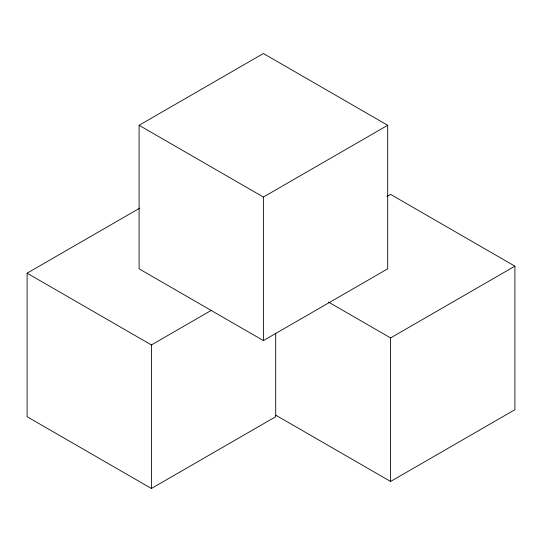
<?xml version="1.0" encoding="UTF-8"?>
<svg xmlns="http://www.w3.org/2000/svg" width="542" height="542" viewBox="0 0 542 542"><rect width="100%" height="100%" fill="white"/><g stroke="black" fill="none" stroke-linecap="round" stroke-linejoin="round"><path stroke-width="0.81" d="M139.084 125.283L263.392 53.516L387.699 125.283L387.699 268.818L263.392 340.586L139.084 268.818L139.084 125.283L263.392 197.051L387.699 125.283M275.715 333.127L275.715 416.717L151.408 488.484L27.1 416.717L27.1 273.182L139.707 208.169M386.941 196.509L390.592 194.395L514.9 266.163L514.9 409.705L390.592 481.472L275.79 415.192M27.1 273.182L151.408 344.949L211.366 310.329M328.438 302.05L390.592 337.93L514.9 266.163M390.592 337.93L390.592 481.472M263.392 197.051L263.392 340.586M151.408 344.949L151.408 488.484"/></g></svg>
